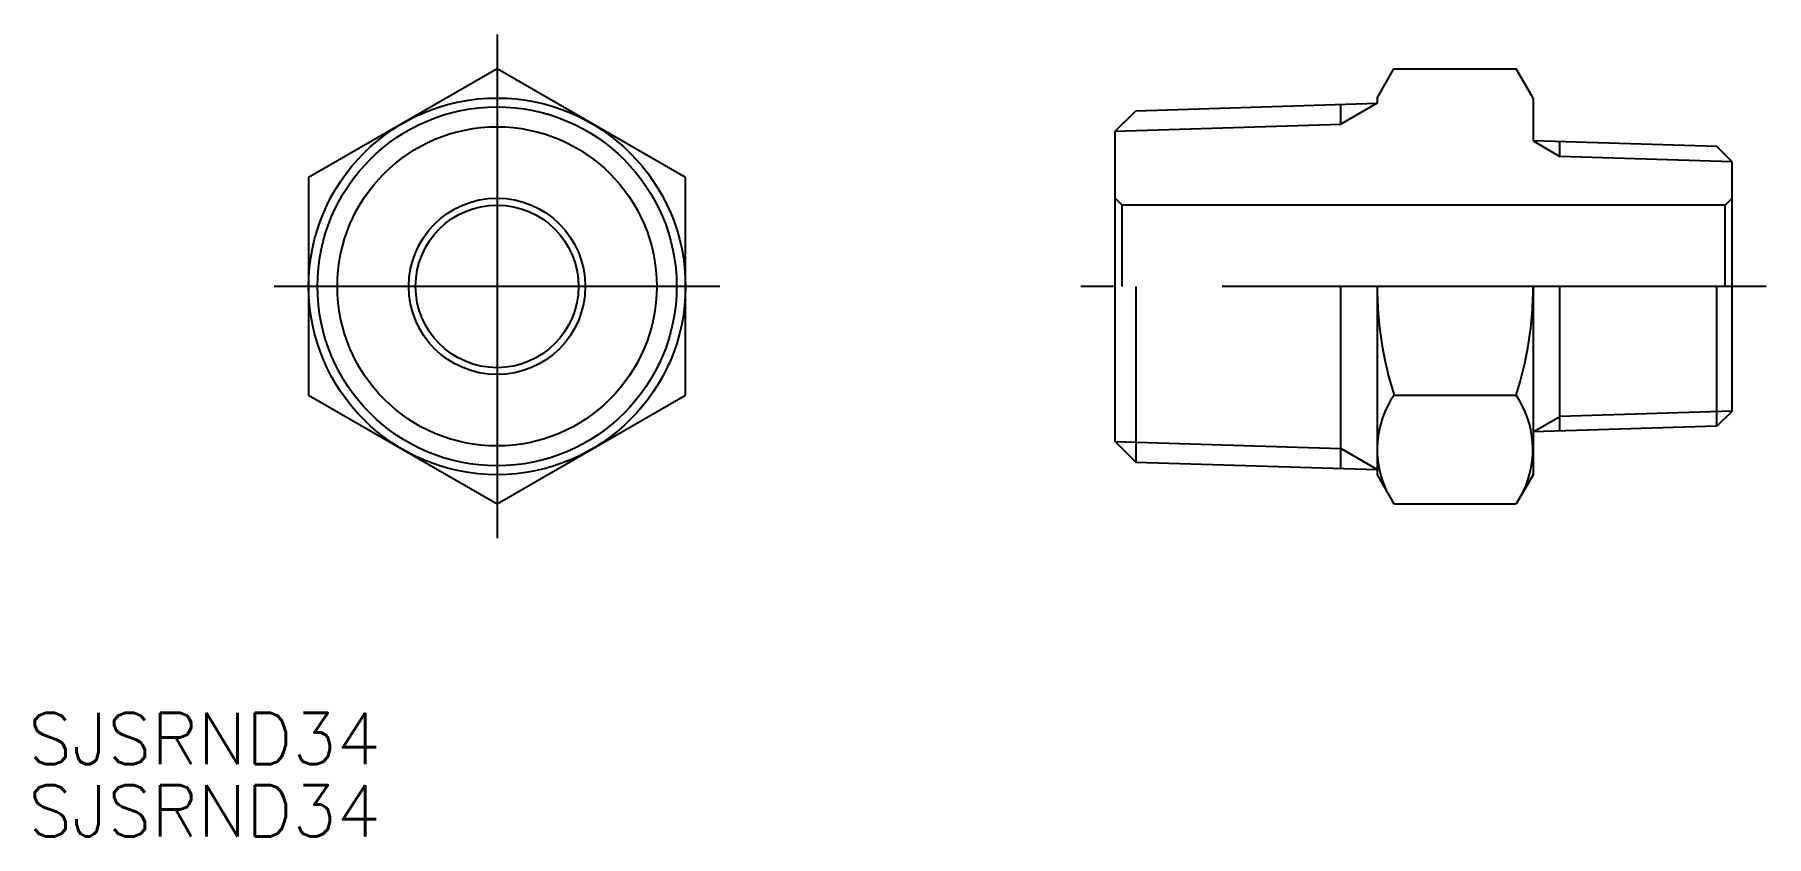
# Model space of a CAD drawing. Extents: x -27 to 74, y -32 to 15.
import ezdxf

# ---------------------------------------------------------------- set-up
doc = ezdxf.new("R2010")
doc.units = 0
doc.linetypes.add('CENTER', pattern=[50.8, 31.75, -6.35, 6.35, -6.35])
doc.layers.get('0').update_dxf_attribs({"linetype": 'CONTINUOUS'})
doc.layers.add('CENTER', color=1, linetype='CENTER')
doc.styles.get("Standard").update_dxf_attribs({"font": 'txt.shx', "height": 3, "bigfont": 'bigfont.shx'})

msp = doc.modelspace()

# ---------------------------------------------------------------- linework, layer by layer
at = {"color": 7, "linetype": 'CONTINUOUS'}
for p, q in [((0, 12.7), (-11, 6.35)), ((11, 6.35), (0, 12.7)), ((51.37, 11), (52.35, 12.7)), ((52.35, 12.7), (59.48, 12.7)), ((60.47, 11), (59.48, 12.7)), ((36.08, 9.06), (37.28, 10.26)), ((37.28, 10.26), (51.37, 10.7)), ((49.24, 9.47), (49.24, 10.63)), ((51.37, 11), (51.37, 10.7)), ((60.47, 11), (60.47, 8.5)), ((36.08, -9.06), (36.08, 9.06)), ((71.2, 8.16), (60.47, 8.5)), ((62.03, 7.59), (62.03, 8.45)), ((72.08, 7.28), (71.2, 8.16)), ((72.08, -7.28), (72.08, 7.28)), ((-11, 6.35), (-11, -6.35)), ((11, -6.35), (11, 6.35)), ((36.08, 5.15), (36.48, 4.75)), ((72.08, 5.15), (71.68, 4.75)), ((71.68, 4.75), (36.48, 4.75)), ((36.48, 0), (36.48, 4.75)), ((71.68, 0), (71.68, 4.75)), ((37.28, 0), (37.28, -10.26)), ((49.24, -10.63), (49.24, 0)), ((51.37, 0), (51.37, -11)), ((60.47, 0), (60.47, -11)), ((62.03, -8.45), (62.03, 0)), ((71.2, -8.16), (71.2, 0)), ((-11, -6.35), (0, -12.7)), ((0, -12.7), (11, -6.35)), ((52.35, -6.35), (59.48, -6.35)), ((72.08, -7.28), (71.2, -8.16)), ((36.08, -9.06), (37.28, -10.26)), ((71.2, -8.16), (60.47, -8.5)), ((37.28, -10.26), (51.37, -10.7)), ((51.37, -11), (52.35, -12.7)), ((60.47, -11), (59.48, -12.7)), ((52.35, -12.7), (59.48, -12.7))]:
    msp.add_line(p, q, dxfattribs=at)
at = {"color": 3, "linetype": 'CONTINUOUS'}
for p, q in [((51.37, 10.7), (49.24, 9.47)), ((36.08, 9.06), (49.24, 9.47)), ((60.47, 8.5), (62.03, 7.59)), ((72.08, 7.28), (62.03, 7.59)), ((60.47, -8.5), (62.03, -7.59)), ((72.08, -7.28), (62.03, -7.59)), ((36.08, -9.06), (49.24, -9.47)), ((51.37, -10.7), (49.24, -9.47))]:
    msp.add_line(p, q, dxfattribs=at)
at = {"color": 7, "linetype": 'CONTINUOUS'}
for radius in [11, 10.48, 5.15, 4.75]:
    msp.add_circle((0, 0), radius, dxfattribs=at)
at = {"color": 3, "linetype": 'CONTINUOUS'}
msp.add_circle((0, 0), 9.32, dxfattribs=at)
at = {"color": 7, "linetype": 'CONTINUOUS'}
for centre, radius, start, end in [((72.39, 0), 21.02, 180, 197.588), ((39.45, 0), 21.02, 342.412, 360), ((56.99, -9.53), 5.62, 145.6158, 205.6158), ((54.84, -9.53), 5.62, 334.3842, 34.3842)]:
    msp.add_arc(centre, radius, start, end, dxfattribs=at)
at = {"layer": 'CENTER', "color": 1, "linetype": 'CENTER'}
for p, q in [((0, 14.7), (0, -14.7)), ((13, 0), (-13, 0)), ((74.08, 0), (34.08, 0))]:
    msp.add_line(p, q, dxfattribs=at)

# ---------------------------------------------------------------- texts
at = {"color": 7, "linetype": 'CONTINUOUS'}
for p in [(-27.37, -27.91), (-27.37, -32.12)]:
    msp.add_text('SJSRND34', height=3, dxfattribs=at).set_placement(p)

doc.saveas('drawing.dxf')
